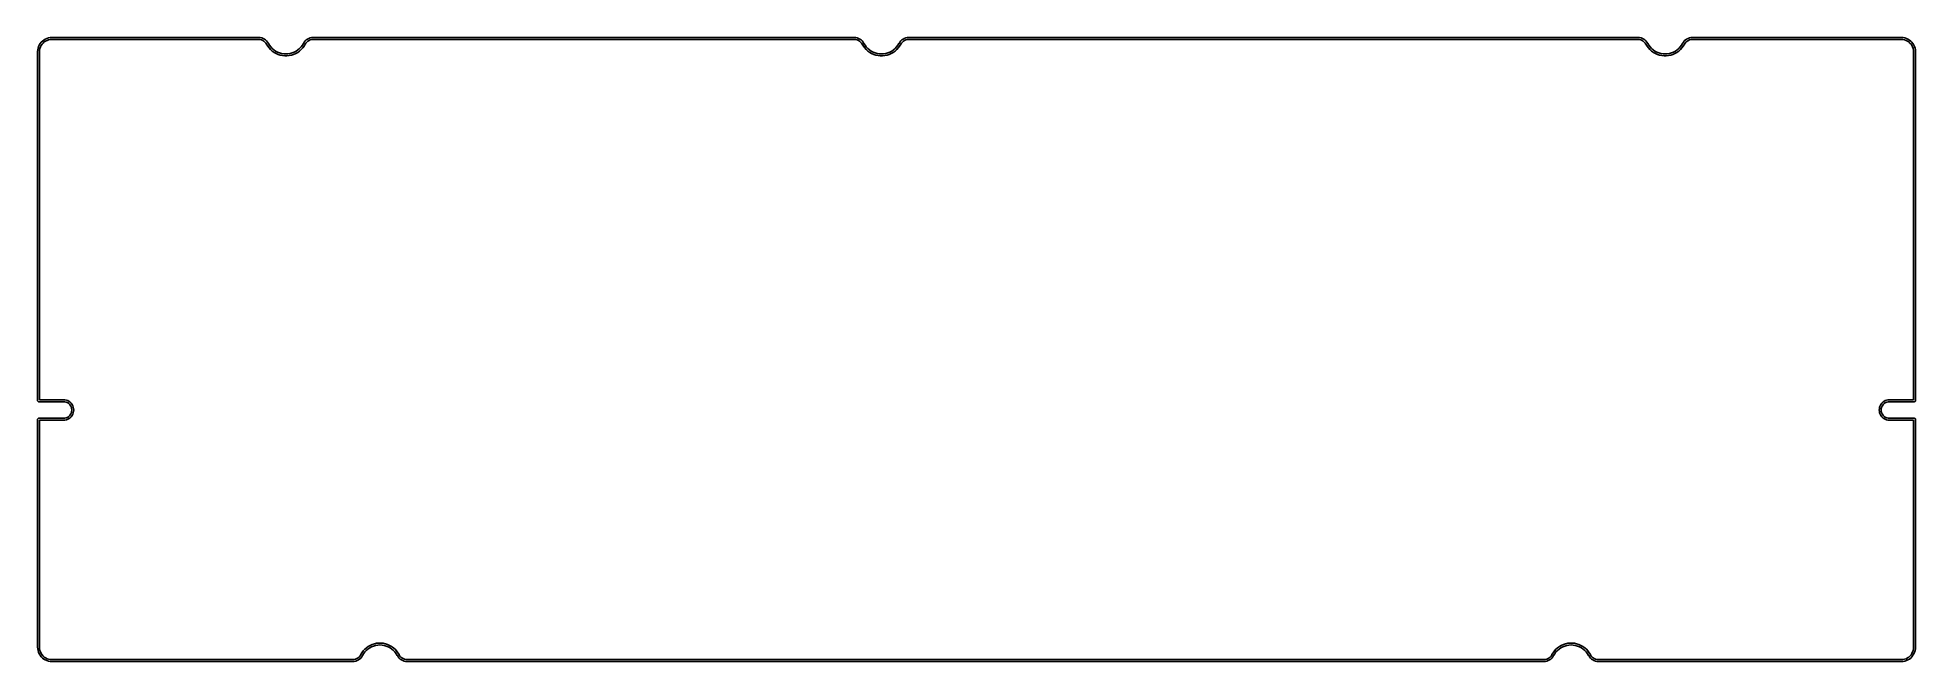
# Model space of a CAD drawing. Extents: x 0 to 11.2, y -3.8 to 0.
import ezdxf

# ---------------------------------------------------------------- set-up
doc = ezdxf.new("R2010")
doc.units = 0
doc.header["$MEASUREMENT"] = 0
doc.layers.add('BLACK', color=7, linetype='CONTINUOUS')

msp = doc.modelspace()

# ---------------------------------------------------------------- linework, layer by layer
at = {"layer": 'BLACK', "linetype": 'CONTINUOUS'}
for p, q in [((-0.003, -0.103), (-0.002, -0.093)), ((-0.003, -2.194), (-0.003, -0.103)), ((-0.002, -0.093), (0, -0.083)), ((0, -0.083), (0.003, -0.073)), ((0.003, -0.073), (0.007, -0.064)), ((0.007, -0.064), (0.012, -0.055)), ((0.011, -0.084), (0.009, -0.094)), ((0.009, -0.094), (0.009, -0.103)), ((0.009, -0.103), (0.009, -0.103)), ((0.009, -0.103), (0.009, -2.188)), ((0.014, -0.075), (0.011, -0.084)), ((0.012, -0.055), (0.018, -0.047)), ((0.019, -0.067), (0.014, -0.075)), ((0.018, -0.047), (0.026, -0.04)), ((0.024, -0.059), (0.019, -0.067)), ((0.03, -0.052), (0.024, -0.059)), ((0.026, -0.04), (0.034, -0.034)), ((0.037, -0.045), (0.03, -0.052)), ((0.034, -0.034), (0.042, -0.028)), ((0.045, -0.04), (0.037, -0.045)), ((0.042, -0.028), (0.052, -0.024)), ((0.054, -0.036), (0.045, -0.04)), ((0.052, -0.024), (0.062, -0.021)), ((0.063, -0.033), (0.054, -0.036)), ((0.062, -0.021), (0.072, -0.019)), ((0.072, -0.031), (0.063, -0.033)), ((0.072, -0.019), (0.082, -0.019)), ((0.081, -0.03), (0.072, -0.031)), ((0.082, -0.03), (0.081, -0.03)), ((0.082, -0.019), (1.32, -0.019)), ((1.32, -0.03), (0.082, -0.03)), ((1.32, -0.019), (1.32, -0.019)), ((1.32, -0.019), (1.329, -0.019)), ((1.321, -0.03), (1.32, -0.03)), ((1.32, -0.03), (1.32, -0.03)), ((1.32, -0.03), (1.32, -0.03)), ((1.328, -0.031), (1.321, -0.03)), ((1.336, -0.033), (1.328, -0.031)), ((1.329, -0.019), (1.338, -0.021)), ((1.344, -0.036), (1.336, -0.033)), ((1.338, -0.021), (1.346, -0.024)), ((1.351, -0.04), (1.344, -0.036)), ((1.346, -0.024), (1.354, -0.028)), ((1.357, -0.046), (1.351, -0.04)), ((1.354, -0.028), (1.361, -0.033)), ((1.363, -0.052), (1.357, -0.046)), ((1.361, -0.033), (1.367, -0.039)), ((1.367, -0.059), (1.363, -0.052)), ((1.367, -0.039), (1.373, -0.046)), ((1.374, -0.071), (1.367, -0.059)), ((1.367, -0.059), (1.367, -0.059)), ((1.367, -0.059), (1.367, -0.059)), ((1.367, -0.059), (1.367, -0.059)), ((1.367, -0.059), (1.367, -0.059)), ((1.367, -0.059), (1.367, -0.059)), ((1.373, -0.046), (1.378, -0.054)), ((1.382, -0.081), (1.374, -0.071)), ((1.378, -0.054), (1.378, -0.054)), ((1.378, -0.054), (1.378, -0.054)), ((1.378, -0.054), (1.378, -0.054)), ((1.378, -0.054), (1.378, -0.054)), ((1.378, -0.054), (1.384, -0.065)), ((1.391, -0.091), (1.382, -0.081)), ((1.384, -0.065), (1.392, -0.075)), ((1.401, -0.1), (1.391, -0.091)), ((1.392, -0.075), (1.401, -0.084)), ((1.401, -0.084), (1.41, -0.093)), ((1.412, -0.108), (1.401, -0.1)), ((1.41, -0.093), (1.421, -0.1)), ((1.424, -0.115), (1.412, -0.108)), ((1.421, -0.1), (1.432, -0.106)), ((1.432, -0.106), (1.444, -0.111)), ((1.444, -0.111), (1.457, -0.114)), ((1.508, -0.114), (1.52, -0.111)), ((1.52, -0.111), (1.532, -0.106)), ((1.532, -0.106), (1.544, -0.1)), ((1.553, -0.108), (1.541, -0.115)), ((1.544, -0.1), (1.554, -0.093)), ((1.564, -0.1), (1.553, -0.108)), ((1.554, -0.093), (1.564, -0.084)), ((1.564, -0.084), (1.573, -0.075)), ((1.574, -0.091), (1.564, -0.1)), ((1.573, -0.075), (1.581, -0.065)), ((1.583, -0.081), (1.574, -0.091)), ((1.581, -0.065), (1.587, -0.054)), ((1.591, -0.071), (1.583, -0.081)), ((1.587, -0.054), (1.592, -0.046)), ((1.587, -0.054), (1.587, -0.054)), ((1.587, -0.054), (1.587, -0.054)), ((1.587, -0.054), (1.587, -0.054)), ((1.587, -0.054), (1.587, -0.054)), ((1.587, -0.054), (1.587, -0.054)), ((1.598, -0.059), (1.591, -0.071)), ((1.592, -0.046), (1.597, -0.039)), ((1.597, -0.039), (1.604, -0.033)), ((1.602, -0.052), (1.598, -0.059)), ((1.598, -0.059), (1.598, -0.059)), ((1.598, -0.059), (1.598, -0.059)), ((1.598, -0.059), (1.598, -0.059)), ((1.607, -0.046), (1.602, -0.052)), ((1.604, -0.033), (1.611, -0.028)), ((1.614, -0.04), (1.607, -0.046)), ((1.611, -0.028), (1.619, -0.024)), ((1.621, -0.036), (1.614, -0.04)), ((1.619, -0.024), (1.627, -0.021)), ((1.628, -0.033), (1.621, -0.036)), ((1.627, -0.021), (1.636, -0.019)), ((1.636, -0.031), (1.628, -0.033)), ((1.636, -0.019), (1.645, -0.019)), ((1.644, -0.03), (1.636, -0.031)), ((1.645, -0.03), (1.644, -0.03)), ((1.645, -0.019), (1.645, -0.019)), ((1.645, -0.019), (4.883, -0.019)), ((4.883, -0.03), (1.645, -0.03)), ((1.645, -0.03), (1.645, -0.03)), ((1.645, -0.03), (1.645, -0.03)), ((4.883, -0.019), (4.883, -0.019)), ((4.883, -0.019), (4.891, -0.019)), ((4.891, -0.031), (4.883, -0.03)), ((4.883, -0.03), (4.883, -0.03)), ((4.883, -0.03), (4.883, -0.03)), ((4.883, -0.03), (4.883, -0.03)), ((4.891, -0.019), (4.9, -0.021)), ((4.899, -0.033), (4.891, -0.031)), ((4.907, -0.036), (4.899, -0.033)), ((4.9, -0.021), (4.908, -0.024)), ((4.914, -0.04), (4.907, -0.036)), ((4.908, -0.024), (4.916, -0.028)), ((4.92, -0.046), (4.914, -0.04)), ((4.916, -0.028), (4.923, -0.033)), ((4.925, -0.052), (4.92, -0.046)), ((4.923, -0.033), (4.93, -0.039)), ((4.93, -0.059), (4.925, -0.052)), ((4.93, -0.039), (4.936, -0.046)), ((4.937, -0.071), (4.93, -0.059)), ((4.93, -0.059), (4.93, -0.059)), ((4.93, -0.059), (4.93, -0.059)), ((4.93, -0.059), (4.93, -0.059)), ((4.93, -0.059), (4.93, -0.059)), ((4.93, -0.059), (4.93, -0.059)), ((4.936, -0.046), (4.94, -0.054)), ((4.945, -0.081), (4.937, -0.071)), ((4.94, -0.054), (4.94, -0.054)), ((4.94, -0.054), (4.94, -0.054)), ((4.94, -0.054), (4.94, -0.054)), ((4.94, -0.054), (4.94, -0.054)), ((4.94, -0.054), (4.947, -0.065)), ((4.954, -0.091), (4.945, -0.081)), ((4.947, -0.065), (4.954, -0.075)), ((4.954, -0.075), (4.963, -0.084)), ((4.964, -0.1), (4.954, -0.091)), ((4.963, -0.084), (4.973, -0.093)), ((4.975, -0.108), (4.964, -0.1)), ((4.973, -0.093), (4.984, -0.1)), ((4.986, -0.115), (4.975, -0.108)), ((4.984, -0.1), (4.995, -0.106)), ((4.995, -0.106), (5.007, -0.111)), ((5.007, -0.111), (5.019, -0.114)), ((5.07, -0.114), (5.083, -0.111)), ((5.083, -0.111), (5.095, -0.106)), ((5.095, -0.106), (5.106, -0.1)), ((5.115, -0.108), (5.103, -0.115)), ((5.106, -0.1), (5.117, -0.093)), ((5.126, -0.1), (5.115, -0.108)), ((5.117, -0.093), (5.127, -0.084)), ((5.136, -0.091), (5.126, -0.1)), ((5.127, -0.084), (5.135, -0.075)), ((5.135, -0.075), (5.143, -0.065)), ((5.145, -0.081), (5.136, -0.091)), ((5.143, -0.065), (5.149, -0.054)), ((5.153, -0.071), (5.145, -0.081)), ((5.149, -0.054), (5.15, -0.054)), ((5.15, -0.054), (5.154, -0.046)), ((5.15, -0.054), (5.15, -0.054)), ((5.15, -0.054), (5.15, -0.054)), ((5.15, -0.054), (5.15, -0.054)), ((5.15, -0.054), (5.15, -0.054)), ((5.16, -0.059), (5.153, -0.071)), ((5.154, -0.046), (5.16, -0.039)), ((5.16, -0.039), (5.166, -0.033)), ((5.164, -0.052), (5.16, -0.059)), ((5.16, -0.059), (5.16, -0.059)), ((5.16, -0.059), (5.16, -0.059)), ((5.16, -0.059), (5.16, -0.059)), ((5.17, -0.046), (5.164, -0.052)), ((5.166, -0.033), (5.174, -0.028)), ((5.176, -0.04), (5.17, -0.046)), ((5.174, -0.028), (5.181, -0.024)), ((5.183, -0.036), (5.176, -0.04)), ((5.181, -0.024), (5.19, -0.021)), ((5.191, -0.033), (5.183, -0.036)), ((5.19, -0.021), (5.198, -0.019)), ((5.199, -0.031), (5.191, -0.033)), ((5.198, -0.019), (5.207, -0.019)), ((5.207, -0.03), (5.199, -0.031)), ((5.207, -0.019), (5.207, -0.019)), ((5.207, -0.019), (9.57, -0.019)), ((9.57, -0.03), (5.207, -0.03)), ((5.207, -0.03), (5.207, -0.03)), ((5.207, -0.03), (5.207, -0.03)), ((5.207, -0.03), (5.207, -0.03)), ((9.57, -0.019), (9.57, -0.019)), ((9.57, -0.019), (9.579, -0.019)), ((9.571, -0.03), (9.57, -0.03)), ((9.57, -0.03), (9.57, -0.03)), ((9.57, -0.03), (9.57, -0.03)), ((9.578, -0.031), (9.571, -0.03)), ((9.586, -0.033), (9.578, -0.031)), ((9.579, -0.019), (9.588, -0.021)), ((9.594, -0.036), (9.586, -0.033)), ((9.588, -0.021), (9.596, -0.024)), ((9.601, -0.04), (9.594, -0.036)), ((9.596, -0.024), (9.604, -0.028)), ((9.607, -0.046), (9.601, -0.04)), ((9.604, -0.028), (9.611, -0.033)), ((9.613, -0.052), (9.607, -0.046)), ((9.611, -0.033), (9.617, -0.039)), ((9.617, -0.059), (9.613, -0.052)), ((9.617, -0.039), (9.623, -0.046)), ((9.624, -0.071), (9.617, -0.059)), ((9.617, -0.059), (9.617, -0.059)), ((9.617, -0.059), (9.617, -0.059)), ((9.617, -0.059), (9.617, -0.059)), ((9.623, -0.046), (9.628, -0.054)), ((9.632, -0.081), (9.624, -0.071)), ((9.628, -0.054), (9.628, -0.054)), ((9.628, -0.054), (9.628, -0.054)), ((9.628, -0.054), (9.628, -0.054)), ((9.628, -0.054), (9.628, -0.054)), ((9.628, -0.054), (9.628, -0.054)), ((9.628, -0.054), (9.634, -0.065)), ((9.641, -0.091), (9.632, -0.081)), ((9.634, -0.065), (9.642, -0.075)), ((9.651, -0.1), (9.641, -0.091)), ((9.642, -0.075), (9.651, -0.084)), ((9.651, -0.084), (9.66, -0.093)), ((9.662, -0.108), (9.651, -0.1)), ((9.66, -0.093), (9.671, -0.1)), ((9.674, -0.115), (9.662, -0.108)), ((9.671, -0.1), (9.682, -0.106)), ((9.682, -0.106), (9.694, -0.111)), ((9.694, -0.111), (9.707, -0.114)), ((9.758, -0.114), (9.77, -0.111)), ((9.77, -0.111), (9.782, -0.106)), ((9.782, -0.106), (9.794, -0.1)), ((9.803, -0.108), (9.791, -0.115)), ((9.794, -0.1), (9.804, -0.093)), ((9.814, -0.1), (9.803, -0.108)), ((9.804, -0.093), (9.814, -0.084)), ((9.814, -0.084), (9.823, -0.075)), ((9.824, -0.091), (9.814, -0.1)), ((9.823, -0.075), (9.831, -0.065)), ((9.833, -0.081), (9.824, -0.091)), ((9.831, -0.065), (9.837, -0.054)), ((9.841, -0.071), (9.833, -0.081)), ((9.837, -0.054), (9.842, -0.046)), ((9.837, -0.054), (9.837, -0.054)), ((9.837, -0.054), (9.837, -0.054)), ((9.837, -0.054), (9.837, -0.054)), ((9.837, -0.054), (9.837, -0.054)), ((9.848, -0.059), (9.841, -0.071)), ((9.842, -0.046), (9.847, -0.039)), ((9.847, -0.039), (9.854, -0.033)), ((9.852, -0.052), (9.848, -0.059)), ((9.848, -0.059), (9.848, -0.059)), ((9.848, -0.059), (9.848, -0.059)), ((9.848, -0.059), (9.848, -0.059)), ((9.857, -0.046), (9.852, -0.052)), ((9.854, -0.033), (9.861, -0.028)), ((9.864, -0.04), (9.857, -0.046)), ((9.861, -0.028), (9.869, -0.024)), ((9.871, -0.036), (9.864, -0.04)), ((9.869, -0.024), (9.877, -0.021)), ((9.878, -0.033), (9.871, -0.036)), ((9.877, -0.021), (9.886, -0.019)), ((9.886, -0.031), (9.878, -0.033)), ((9.886, -0.019), (9.895, -0.019)), ((9.894, -0.03), (9.886, -0.031)), ((9.895, -0.03), (9.894, -0.03)), ((9.895, -0.019), (9.895, -0.019)), ((9.895, -0.019), (11.145, -0.019)), ((11.145, -0.03), (9.895, -0.03)), ((9.895, -0.03), (9.895, -0.03)), ((9.895, -0.03), (9.895, -0.03)), ((11.145, -0.019), (11.155, -0.019)), ((11.154, -0.031), (11.145, -0.03)), ((11.145, -0.03), (11.145, -0.03)), ((11.164, -0.033), (11.154, -0.031)), ((11.155, -0.019), (11.165, -0.021)), ((11.173, -0.036), (11.164, -0.033)), ((11.165, -0.021), (11.175, -0.024)), ((11.181, -0.04), (11.173, -0.036)), ((11.175, -0.024), (11.184, -0.028)), ((11.189, -0.045), (11.181, -0.04)), ((11.184, -0.028), (11.193, -0.034)), ((11.196, -0.052), (11.189, -0.045)), ((11.193, -0.034), (11.201, -0.04)), ((11.203, -0.059), (11.196, -0.052)), ((11.201, -0.04), (11.208, -0.047)), ((11.208, -0.067), (11.203, -0.059)), ((11.208, -0.047), (11.214, -0.055)), ((11.212, -0.075), (11.208, -0.067)), ((11.215, -0.084), (11.212, -0.075)), ((11.214, -0.055), (11.22, -0.064)), ((11.217, -0.094), (11.215, -0.084)), ((11.218, -0.103), (11.217, -0.094)), ((11.218, -2.188), (11.218, -0.103)), ((11.218, -0.103), (11.218, -0.103)), ((11.22, -0.064), (11.224, -0.073)), ((11.224, -0.073), (11.227, -0.083)), ((11.227, -0.083), (11.229, -0.093)), ((11.229, -0.093), (11.229, -0.103)), ((11.229, -0.103), (11.229, -2.194)), ((1.436, -0.12), (1.424, -0.115)), ((1.449, -0.124), (1.436, -0.12)), ((1.462, -0.127), (1.449, -0.124)), ((1.457, -0.114), (1.47, -0.116)), ((1.476, -0.129), (1.462, -0.127)), ((1.47, -0.116), (1.482, -0.117)), ((1.489, -0.129), (1.476, -0.129)), ((1.482, -0.117), (1.495, -0.116)), ((1.503, -0.127), (1.489, -0.129)), ((1.495, -0.116), (1.508, -0.114)), ((1.516, -0.124), (1.503, -0.127)), ((1.529, -0.12), (1.516, -0.124)), ((1.541, -0.115), (1.529, -0.12)), ((4.999, -0.12), (4.986, -0.115)), ((5.012, -0.124), (4.999, -0.12)), ((5.025, -0.127), (5.012, -0.124)), ((5.019, -0.114), (5.032, -0.116)), ((5.038, -0.129), (5.025, -0.127)), ((5.032, -0.116), (5.045, -0.117)), ((5.052, -0.129), (5.038, -0.129)), ((5.045, -0.117), (5.058, -0.116)), ((5.065, -0.127), (5.052, -0.129)), ((5.058, -0.116), (5.07, -0.114)), ((5.078, -0.124), (5.065, -0.127)), ((5.091, -0.12), (5.078, -0.124)), ((5.103, -0.115), (5.091, -0.12)), ((9.686, -0.12), (9.674, -0.115)), ((9.699, -0.124), (9.686, -0.12)), ((9.712, -0.127), (9.699, -0.124)), ((9.707, -0.114), (9.72, -0.116)), ((9.726, -0.129), (9.712, -0.127)), ((9.72, -0.116), (9.732, -0.117)), ((9.739, -0.129), (9.726, -0.129)), ((9.732, -0.117), (9.745, -0.116)), ((9.753, -0.127), (9.739, -0.129)), ((9.745, -0.116), (9.758, -0.114)), ((9.766, -0.124), (9.753, -0.127)), ((9.779, -0.12), (9.766, -0.124)), ((9.791, -0.115), (9.779, -0.12)), ((-0.002, -2.197), (-0.003, -2.194)), ((0, -2.199), (-0.002, -2.197)), ((0.003, -2.2), (0, -2.199)), ((0.153, -2.2), (0.003, -2.2)), ((0.009, -2.188), (0.153, -2.188)), ((0.153, -2.188), (0.161, -2.189)), ((0.16, -2.2), (0.153, -2.2)), ((0.153, -2.2), (0.153, -2.2)), ((0.168, -2.202), (0.16, -2.2)), ((0.161, -2.189), (0.17, -2.19)), ((0.175, -2.205), (0.168, -2.202)), ((0.17, -2.19), (0.178, -2.193)), ((0.182, -2.209), (0.175, -2.205)), ((0.178, -2.193), (0.186, -2.198)), ((0.188, -2.214), (0.182, -2.209)), ((0.186, -2.198), (0.193, -2.203)), ((0.193, -2.22), (0.188, -2.214)), ((0.193, -2.203), (0.199, -2.209)), ((0.197, -2.227), (0.193, -2.22)), ((0.2, -2.234), (0.197, -2.227)), ((0.199, -2.209), (0.204, -2.216)), ((0.201, -2.241), (0.2, -2.234)), ((0.202, -2.248), (0.201, -2.241)), ((0.204, -2.216), (0.208, -2.224)), ((0.208, -2.224), (0.211, -2.232)), ((0.211, -2.232), (0.213, -2.24)), ((0.213, -2.24), (0.214, -2.249)), ((11.013, -2.249), (11.014, -2.24)), ((11.014, -2.24), (11.015, -2.232)), ((11.015, -2.232), (11.018, -2.224)), ((11.018, -2.224), (11.023, -2.216)), ((11.023, -2.216), (11.028, -2.209)), ((11.027, -2.234), (11.025, -2.241)), ((11.025, -2.241), (11.025, -2.248)), ((11.03, -2.227), (11.027, -2.234)), ((11.028, -2.209), (11.034, -2.203)), ((11.034, -2.22), (11.03, -2.227)), ((11.034, -2.203), (11.041, -2.198)), ((11.039, -2.214), (11.034, -2.22)), ((11.045, -2.209), (11.039, -2.214)), ((11.041, -2.198), (11.049, -2.193)), ((11.052, -2.205), (11.045, -2.209)), ((11.049, -2.193), (11.057, -2.19)), ((11.059, -2.202), (11.052, -2.205)), ((11.057, -2.19), (11.065, -2.189)), ((11.066, -2.2), (11.059, -2.202)), ((11.065, -2.189), (11.074, -2.188)), ((11.073, -2.2), (11.066, -2.2)), ((11.074, -2.2), (11.073, -2.2)), ((11.074, -2.188), (11.218, -2.188)), ((11.223, -2.2), (11.074, -2.2)), ((11.226, -2.199), (11.223, -2.2)), ((11.229, -2.197), (11.226, -2.199)), ((11.229, -2.194), (11.229, -2.197)), ((-0.003, -2.304), (-0.002, -2.301)), ((-0.003, -3.67), (-0.003, -2.304)), ((-0.002, -2.301), (0, -2.299)), ((0, -2.299), (0.003, -2.298)), ((0.003, -2.298), (0.153, -2.298)), ((0.153, -2.31), (0.009, -2.31)), ((0.009, -2.31), (0.009, -3.67)), ((0.153, -2.298), (0.153, -2.298)), ((0.153, -2.298), (0.16, -2.298)), ((0.161, -2.309), (0.153, -2.31)), ((0.16, -2.298), (0.168, -2.296)), ((0.17, -2.307), (0.161, -2.309)), ((0.168, -2.296), (0.175, -2.293)), ((0.178, -2.304), (0.17, -2.307)), ((0.175, -2.293), (0.182, -2.289)), ((0.186, -2.3), (0.178, -2.304)), ((0.182, -2.289), (0.188, -2.284)), ((0.193, -2.295), (0.186, -2.3)), ((0.188, -2.284), (0.193, -2.278)), ((0.193, -2.278), (0.197, -2.271)), ((0.199, -2.289), (0.193, -2.295)), ((0.197, -2.271), (0.2, -2.264)), ((0.204, -2.282), (0.199, -2.289)), ((0.2, -2.264), (0.201, -2.257)), ((0.201, -2.257), (0.202, -2.249)), ((0.202, -2.249), (0.202, -2.248)), ((0.202, -2.249), (0.202, -2.249)), ((0.208, -2.274), (0.204, -2.282)), ((0.211, -2.266), (0.208, -2.274)), ((0.213, -2.258), (0.211, -2.266)), ((0.214, -2.249), (0.213, -2.258)), ((11.014, -2.258), (11.013, -2.249)), ((11.015, -2.266), (11.014, -2.258)), ((11.018, -2.274), (11.015, -2.266)), ((11.023, -2.282), (11.018, -2.274)), ((11.028, -2.289), (11.023, -2.282)), ((11.025, -2.248), (11.025, -2.249)), ((11.025, -2.249), (11.025, -2.249)), ((11.025, -2.249), (11.025, -2.257)), ((11.025, -2.257), (11.027, -2.264)), ((11.027, -2.264), (11.03, -2.271)), ((11.034, -2.295), (11.028, -2.289)), ((11.03, -2.271), (11.034, -2.278)), ((11.034, -2.278), (11.039, -2.284)), ((11.041, -2.3), (11.034, -2.295)), ((11.039, -2.284), (11.045, -2.289)), ((11.049, -2.304), (11.041, -2.3)), ((11.045, -2.289), (11.052, -2.293)), ((11.057, -2.307), (11.049, -2.304)), ((11.052, -2.293), (11.059, -2.296)), ((11.065, -2.309), (11.057, -2.307)), ((11.059, -2.296), (11.066, -2.298)), ((11.074, -2.31), (11.065, -2.309)), ((11.066, -2.298), (11.073, -2.298)), ((11.073, -2.298), (11.074, -2.298)), ((11.074, -2.298), (11.223, -2.298)), ((11.218, -2.31), (11.074, -2.31)), ((11.218, -3.67), (11.218, -2.31)), ((11.223, -2.298), (11.226, -2.299)), ((11.226, -2.299), (11.229, -2.301)), ((11.229, -2.301), (11.229, -2.304)), ((11.229, -2.304), (11.229, -3.67)), ((-0.002, -3.68), (-0.003, -3.67)), ((0, -3.69), (-0.002, -3.68)), ((0.003, -3.7), (0, -3.69)), ((0.007, -3.71), (0.003, -3.7)), ((0.009, -3.67), (0.009, -3.671)), ((0.009, -3.671), (0.009, -3.68)), ((0.009, -3.68), (0.011, -3.689)), ((0.011, -3.689), (0.014, -3.698)), ((0.014, -3.698), (0.019, -3.707)), ((1.93, -3.714), (1.937, -3.703)), ((1.937, -3.703), (1.945, -3.692)), ((1.945, -3.692), (1.954, -3.682)), ((1.954, -3.698), (1.947, -3.709)), ((1.954, -3.682), (1.964, -3.673)), ((1.963, -3.689), (1.954, -3.698)), ((1.973, -3.681), (1.963, -3.689)), ((1.964, -3.673), (1.975, -3.665)), ((1.984, -3.673), (1.973, -3.681)), ((1.975, -3.665), (1.986, -3.659)), ((1.995, -3.667), (1.984, -3.673)), ((1.986, -3.659), (1.999, -3.653)), ((2.007, -3.663), (1.995, -3.667)), ((1.999, -3.653), (2.012, -3.649)), ((2.019, -3.659), (2.007, -3.663)), ((2.012, -3.649), (2.025, -3.646)), ((2.032, -3.657), (2.019, -3.659)), ((2.025, -3.646), (2.038, -3.645)), ((2.045, -3.656), (2.032, -3.657)), ((2.038, -3.645), (2.052, -3.645)), ((2.058, -3.657), (2.045, -3.656)), ((2.052, -3.645), (2.065, -3.646)), ((2.07, -3.659), (2.058, -3.657)), ((2.065, -3.646), (2.078, -3.649)), ((2.083, -3.663), (2.07, -3.659)), ((2.078, -3.649), (2.091, -3.653)), ((2.095, -3.667), (2.083, -3.663)), ((2.091, -3.653), (2.103, -3.659)), ((2.106, -3.673), (2.095, -3.667)), ((2.103, -3.659), (2.115, -3.665)), ((2.117, -3.681), (2.106, -3.673)), ((2.115, -3.665), (2.126, -3.673)), ((2.127, -3.689), (2.117, -3.681)), ((2.126, -3.673), (2.136, -3.682)), ((2.135, -3.698), (2.127, -3.689)), ((2.143, -3.709), (2.135, -3.698)), ((2.136, -3.682), (2.145, -3.692)), ((2.145, -3.692), (2.153, -3.703)), ((2.153, -3.703), (2.16, -3.714)), ((9.055, -3.714), (9.062, -3.703)), ((9.062, -3.703), (9.07, -3.692)), ((9.07, -3.692), (9.079, -3.682)), ((9.079, -3.698), (9.072, -3.709)), ((9.079, -3.682), (9.089, -3.673)), ((9.088, -3.689), (9.079, -3.698)), ((9.098, -3.681), (9.088, -3.689)), ((9.089, -3.673), (9.1, -3.665)), ((9.109, -3.673), (9.098, -3.681)), ((9.1, -3.665), (9.111, -3.659)), ((9.12, -3.667), (9.109, -3.673)), ((9.111, -3.659), (9.124, -3.653)), ((9.132, -3.663), (9.12, -3.667)), ((9.124, -3.653), (9.137, -3.649)), ((9.144, -3.659), (9.132, -3.663)), ((9.137, -3.649), (9.15, -3.646)), ((9.157, -3.657), (9.144, -3.659)), ((9.15, -3.646), (9.163, -3.645)), ((9.17, -3.656), (9.157, -3.657)), ((9.163, -3.645), (9.177, -3.645)), ((9.183, -3.657), (9.17, -3.656)), ((9.177, -3.645), (9.19, -3.646)), ((9.195, -3.659), (9.183, -3.657)), ((9.19, -3.646), (9.203, -3.649)), ((9.208, -3.663), (9.195, -3.659)), ((9.203, -3.649), (9.216, -3.653)), ((9.22, -3.667), (9.208, -3.663)), ((9.216, -3.653), (9.228, -3.659)), ((9.231, -3.673), (9.22, -3.667)), ((9.228, -3.659), (9.24, -3.665)), ((9.242, -3.681), (9.231, -3.673)), ((9.24, -3.665), (9.251, -3.673)), ((9.252, -3.689), (9.242, -3.681)), ((9.251, -3.673), (9.261, -3.682)), ((9.26, -3.698), (9.252, -3.689)), ((9.268, -3.709), (9.26, -3.698)), ((9.261, -3.682), (9.27, -3.692)), ((9.27, -3.692), (9.278, -3.703)), ((9.278, -3.703), (9.285, -3.714)), ((11.208, -3.707), (11.212, -3.698)), ((11.212, -3.698), (11.215, -3.689)), ((11.215, -3.689), (11.217, -3.68)), ((11.217, -3.68), (11.218, -3.671)), ((11.218, -3.671), (11.218, -3.67)), ((11.224, -3.7), (11.22, -3.71)), ((11.227, -3.69), (11.224, -3.7)), ((11.229, -3.68), (11.227, -3.69)), ((11.229, -3.67), (11.229, -3.68)), ((0.012, -3.718), (0.007, -3.71)), ((0.018, -3.726), (0.012, -3.718)), ((0.026, -3.734), (0.018, -3.726)), ((0.019, -3.707), (0.024, -3.715)), ((0.024, -3.715), (0.03, -3.722)), ((0.034, -3.74), (0.026, -3.734)), ((0.03, -3.722), (0.037, -3.728)), ((0.042, -3.745), (0.034, -3.74)), ((0.037, -3.728), (0.045, -3.733)), ((0.052, -3.749), (0.042, -3.745)), ((0.045, -3.733), (0.054, -3.738)), ((0.062, -3.752), (0.052, -3.749)), ((0.054, -3.738), (0.063, -3.741)), ((0.072, -3.754), (0.062, -3.752)), ((0.063, -3.741), (0.072, -3.743)), ((0.072, -3.743), (0.081, -3.743)), ((0.082, -3.755), (0.072, -3.754)), ((0.081, -3.743), (0.082, -3.743)), ((0.082, -3.743), (1.883, -3.743)), ((1.883, -3.755), (0.082, -3.755)), ((1.883, -3.743), (1.883, -3.743)), ((1.883, -3.743), (1.883, -3.743)), ((1.883, -3.743), (1.883, -3.743)), ((1.883, -3.743), (1.891, -3.743)), ((1.891, -3.754), (1.883, -3.755)), ((1.883, -3.755), (1.883, -3.755)), ((1.891, -3.743), (1.899, -3.741)), ((1.9, -3.752), (1.891, -3.754)), ((1.899, -3.741), (1.907, -3.737)), ((1.908, -3.749), (1.9, -3.752)), ((1.907, -3.737), (1.914, -3.733)), ((1.916, -3.745), (1.908, -3.749)), ((1.914, -3.733), (1.92, -3.728)), ((1.923, -3.74), (1.916, -3.745)), ((1.92, -3.728), (1.925, -3.722)), ((1.93, -3.734), (1.923, -3.74)), ((1.925, -3.722), (1.93, -3.715)), ((1.93, -3.715), (1.93, -3.714)), ((1.93, -3.714), (1.93, -3.714)), ((1.93, -3.714), (1.93, -3.714)), ((1.93, -3.714), (1.93, -3.714)), ((1.936, -3.727), (1.93, -3.734)), ((1.94, -3.72), (1.936, -3.727)), ((1.947, -3.709), (1.94, -3.719)), ((1.94, -3.719), (1.94, -3.72)), ((1.94, -3.72), (1.94, -3.72)), ((1.94, -3.72), (1.94, -3.72)), ((1.94, -3.72), (1.94, -3.72)), ((1.94, -3.72), (1.94, -3.72)), ((2.149, -3.719), (2.143, -3.709)), ((2.15, -3.72), (2.149, -3.719)), ((2.154, -3.727), (2.15, -3.72)), ((2.15, -3.72), (2.15, -3.72)), ((2.15, -3.72), (2.15, -3.72)), ((2.15, -3.72), (2.15, -3.72)), ((2.16, -3.734), (2.154, -3.727)), ((2.16, -3.714), (2.16, -3.714)), ((2.16, -3.714), (2.16, -3.714)), ((2.16, -3.714), (2.16, -3.714)), ((2.16, -3.714), (2.16, -3.715)), ((2.16, -3.715), (2.164, -3.722)), ((2.166, -3.74), (2.16, -3.734)), ((2.164, -3.722), (2.17, -3.728)), ((2.174, -3.745), (2.166, -3.74)), ((2.17, -3.728), (2.176, -3.733)), ((2.181, -3.749), (2.174, -3.745)), ((2.176, -3.733), (2.183, -3.737)), ((2.19, -3.752), (2.181, -3.749)), ((2.183, -3.737), (2.191, -3.741)), ((2.198, -3.754), (2.19, -3.752)), ((2.191, -3.741), (2.199, -3.743)), ((2.207, -3.755), (2.198, -3.754)), ((2.199, -3.743), (2.207, -3.743)), ((2.207, -3.743), (2.207, -3.743)), ((2.207, -3.743), (2.207, -3.743)), ((2.207, -3.743), (2.207, -3.743)), ((2.207, -3.743), (9.008, -3.743)), ((9.008, -3.755), (2.207, -3.755)), ((2.207, -3.755), (2.207, -3.755)), ((9.008, -3.743), (9.008, -3.743)), ((9.008, -3.743), (9.008, -3.743)), ((9.008, -3.743), (9.008, -3.743)), ((9.008, -3.743), (9.016, -3.743)), ((9.016, -3.754), (9.008, -3.755)), ((9.008, -3.755), (9.008, -3.755)), ((9.016, -3.743), (9.024, -3.741)), ((9.025, -3.752), (9.016, -3.754)), ((9.024, -3.741), (9.032, -3.737)), ((9.033, -3.749), (9.025, -3.752)), ((9.032, -3.737), (9.039, -3.733)), ((9.041, -3.745), (9.033, -3.749)), ((9.039, -3.733), (9.045, -3.728)), ((9.048, -3.74), (9.041, -3.745)), ((9.045, -3.728), (9.05, -3.722)), ((9.055, -3.734), (9.048, -3.74)), ((9.05, -3.722), (9.055, -3.715)), ((9.055, -3.715), (9.055, -3.714)), ((9.055, -3.714), (9.055, -3.714)), ((9.055, -3.714), (9.055, -3.714)), ((9.055, -3.714), (9.055, -3.714)), ((9.061, -3.727), (9.055, -3.734)), ((9.065, -3.72), (9.061, -3.727)), ((9.072, -3.709), (9.065, -3.719)), ((9.065, -3.719), (9.065, -3.72)), ((9.065, -3.72), (9.065, -3.72)), ((9.065, -3.72), (9.065, -3.72)), ((9.065, -3.72), (9.065, -3.72)), ((9.065, -3.72), (9.065, -3.72)), ((9.274, -3.719), (9.268, -3.709)), ((9.275, -3.72), (9.274, -3.719)), ((9.279, -3.727), (9.275, -3.72)), ((9.275, -3.72), (9.275, -3.72)), ((9.275, -3.72), (9.275, -3.72)), ((9.275, -3.72), (9.275, -3.72)), ((9.275, -3.72), (9.275, -3.72)), ((9.275, -3.72), (9.275, -3.72)), ((9.285, -3.734), (9.279, -3.727)), ((9.285, -3.714), (9.285, -3.714)), ((9.285, -3.714), (9.285, -3.714)), ((9.285, -3.714), (9.285, -3.714)), ((9.285, -3.714), (9.285, -3.715)), ((9.285, -3.715), (9.289, -3.722)), ((9.291, -3.74), (9.285, -3.734)), ((9.289, -3.722), (9.295, -3.728)), ((9.299, -3.745), (9.291, -3.74)), ((9.295, -3.728), (9.301, -3.733)), ((9.306, -3.749), (9.299, -3.745)), ((9.301, -3.733), (9.308, -3.737)), ((9.315, -3.752), (9.306, -3.749)), ((9.308, -3.737), (9.316, -3.741)), ((9.323, -3.754), (9.315, -3.752)), ((9.316, -3.741), (9.324, -3.743)), ((9.332, -3.755), (9.323, -3.754)), ((9.324, -3.743), (9.332, -3.743)), ((9.332, -3.743), (9.332, -3.743)), ((9.332, -3.743), (9.332, -3.743)), ((9.332, -3.743), (9.332, -3.743)), ((9.332, -3.743), (11.145, -3.743)), ((11.145, -3.755), (9.332, -3.755)), ((9.332, -3.755), (9.332, -3.755)), ((11.145, -3.743), (11.145, -3.743)), ((11.145, -3.743), (11.154, -3.743)), ((11.155, -3.754), (11.145, -3.755)), ((11.154, -3.743), (11.164, -3.741)), ((11.165, -3.752), (11.155, -3.754)), ((11.164, -3.741), (11.173, -3.738)), ((11.175, -3.749), (11.165, -3.752)), ((11.173, -3.738), (11.181, -3.733)), ((11.184, -3.745), (11.175, -3.749)), ((11.181, -3.733), (11.189, -3.728)), ((11.193, -3.74), (11.184, -3.745)), ((11.189, -3.728), (11.196, -3.722)), ((11.201, -3.734), (11.193, -3.74)), ((11.196, -3.722), (11.203, -3.715)), ((11.208, -3.726), (11.201, -3.734)), ((11.203, -3.715), (11.208, -3.707)), ((11.214, -3.718), (11.208, -3.726)), ((11.22, -3.71), (11.214, -3.718))]:
    msp.add_line(p, q, dxfattribs=at)

doc.saveas('drawing.dxf')
